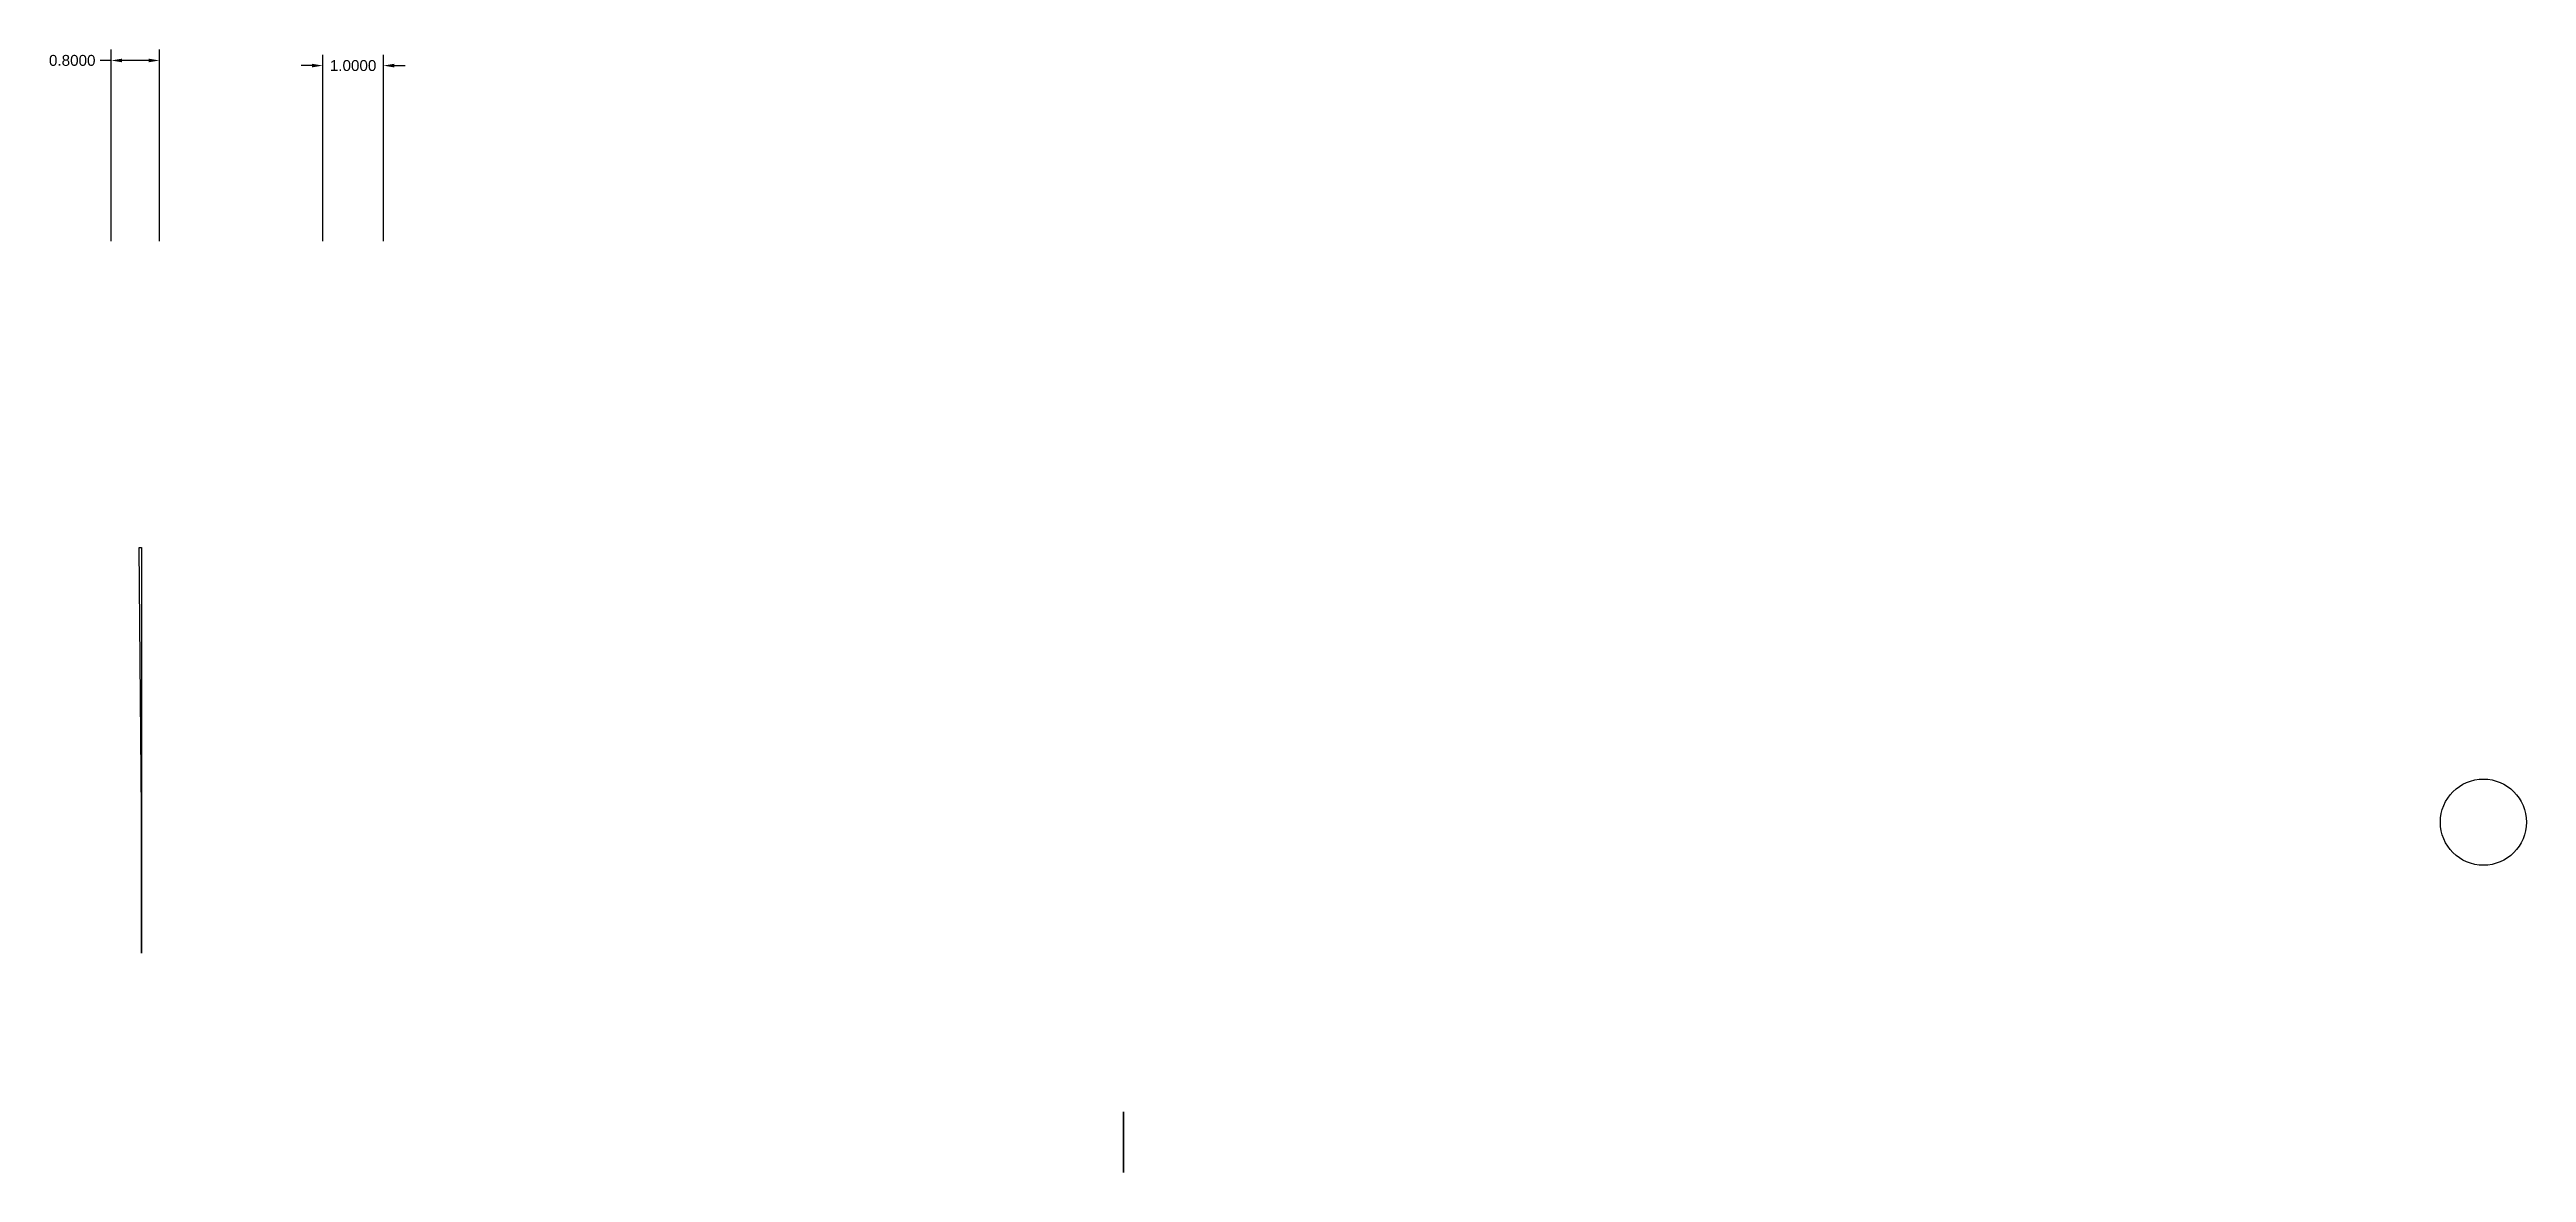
# Model space of a CAD drawing. Header units: millimetres. Extents: x 86339.2 to 86380.2, y 34955.3 to 34973.9.
import ezdxf

# ---------------------------------------------------------------- set-up
doc = ezdxf.new("R2010")
doc.units = ezdxf.units.MM
doc.header["$MEASUREMENT"] = 0
doc.styles.get("Standard").update_dxf_attribs({"font": 'Arial.ttf'})
doc.dimstyles.get("Standard").update_dxf_attribs({"dimtxt": 0.18, "dimasz": 0.18, "dimexe": 0.18, "dimexo": 0.0625, "dimgap": 0.09, "dimtad": 0, "dimtih": 1, "dimtoh": 1, "dimdec": 4, "dimzin": 0, "dimdsep": 46, "dimtxsty": 'Standard', "dimcen": 0.09, "dimadec": 0, "dimazin": 0, "dimtfac": 1, "dimtdec": 4, "dimtofl": 0, "dimtmove": 0, "dimatfit": 3, "dimfxl": 1, "dimtolj": 1, "dimtzin": 0, "dimarcsym": 0})

# ---------------------------------------------------------------- blocks, each defined once
blk = doc.blocks.new('*D10')
at = {"color": 0, "lineweight": -2, "transparency": 16777216}
for p, q in [((86340.262, 34970.71), (86340.262, 34973.875)), ((86341.062, 34970.71), (86341.062, 34973.875)), ((86340.262, 34973.695), (86340.082, 34973.695)), ((86340.882, 34973.695), (86340.442, 34973.695))]:
    blk.add_line(p, q, dxfattribs=at)
at = {"color": 0, "transparency": 16777216}
for points in [[(86340.442, 34973.725), (86340.442, 34973.665), (86340.262, 34973.695)], [(86340.882, 34973.725), (86340.882, 34973.665), (86341.062, 34973.695)]]:
    blk.add_solid(points, dxfattribs=at)
at = {"layer": 'Defpoints', "color": 0, "transparency": 16777216}
for p in [(86340.262, 34973.695), (86340.262, 34970.648), (86341.062, 34970.648)]:
    blk.add_point(p, dxfattribs=at)
at = {"color": 0, "transparency": 16777216, "insert": (86339.619, 34973.695), "char_height": 0.18, "attachment_point": 5}
blk.add_mtext('\\A1;0.8000', dxfattribs=at)
blk = doc.blocks.new('*D11')
at = {"color": 0, "lineweight": -2, "transparency": 16777216}
for p, q in [((86343.582, 34973.61), (86343.402, 34973.61)), ((86343.762, 34970.71), (86343.762, 34973.79)), ((86344.762, 34970.71), (86344.762, 34973.79)), ((86344.942, 34973.61), (86345.122, 34973.61))]:
    blk.add_line(p, q, dxfattribs=at)
at = {"color": 0, "transparency": 16777216}
for points in [[(86343.582, 34973.64), (86343.582, 34973.58), (86343.762, 34973.61)], [(86344.942, 34973.64), (86344.942, 34973.58), (86344.762, 34973.61)]]:
    blk.add_solid(points, dxfattribs=at)
at = {"layer": 'Defpoints', "color": 0, "transparency": 16777216}
for p in [(86344.762, 34973.61), (86343.762, 34970.648), (86344.762, 34970.648)]:
    blk.add_point(p, dxfattribs=at)
at = {"color": 0, "transparency": 16777216, "insert": (86344.262, 34973.61), "char_height": 0.18, "attachment_point": 5}
blk.add_mtext('\\A1;1.0000', dxfattribs=at)

msp = doc.modelspace()

# ---------------------------------------------------------------- linework, layer by layer
msp.add_polyline3d([(86340.76213, 34961.29295, 25.87522), (86340.76213, 34961.29295, 15.87523), (86340.72588, 34965.64796, 15.87523), (86340.76213, 34965.64796, 11.87523), (86340.76213, 34958.94546, 11.87523), (86340.76213, 34958.94546, 25.87522)], close=True)
msp.add_circle((86379.47842, 34961.10976, 15.87523), 0.71175)
at = {"extrusion": (1, 1.63133e-53, 9.26796e-24)}
msp.add_circle((34955.82287, 27.87523, 86356.99704), 0.5, dxfattribs=at)

# ---------------------------------------------------------------- dimensions: what is measured, and where the dimension line sits
dim = msp.add_aligned_dim(p1=(86341.06213, 34970.64796, 15.87523), p2=(86340.26213, 34970.64796, 15.87523), distance=-3.04707, dimstyle='Standard')
dim.commit()
dim.dimension.update_dxf_attribs({"geometry": '*D10', "text_midpoint": (86339.61881, 34973.69503, 15.87523)})
dim = msp.add_linear_dim(base=(86344.76213, 34973.60968, 15.87523), p1=(86343.76213, 34970.64796, 15.87523), p2=(86344.76213, 34970.64796, 15.87523), dimstyle='Standard')
dim.commit()
dim.dimension.update_dxf_attribs({"geometry": '*D11', "text_midpoint": (86344.26213, 34973.60968, 15.87523)})

doc.saveas('drawing.dxf')
